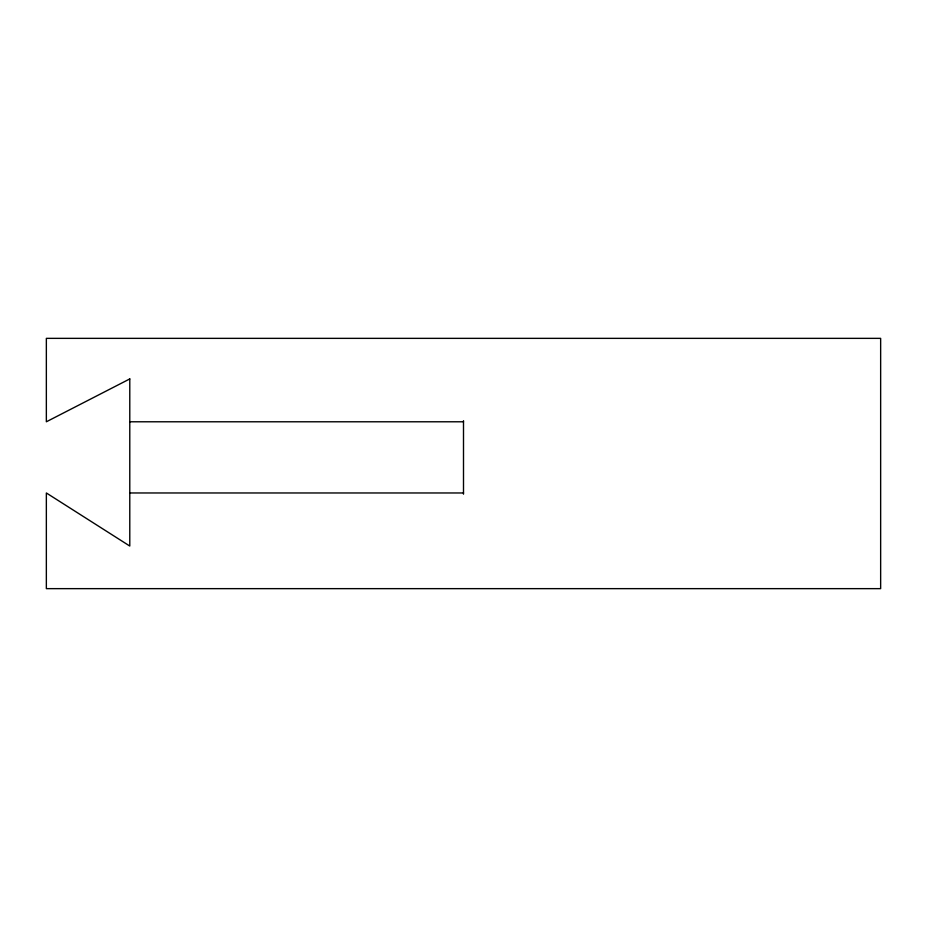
<?xml version="1.0" encoding="UTF-8"?>
<svg xmlns="http://www.w3.org/2000/svg" width="927" height="927" viewBox="0 0 927 927"><rect width="100%" height="100%" fill="white"/><g stroke="black" fill="none" stroke-linecap="round" stroke-linejoin="round"><path stroke-width="1.39" d="M129.78 421.785L463.5 421.785M129.78 492.967L463.5 492.967M463.5 420.696L463.5 494.172M129.78 378.923L46.35 421.785L46.35 338.355L880.65 338.355L880.65 588.645L46.35 588.645L46.35 492.967L129.78 546.038L129.78 378.923"/></g></svg>
